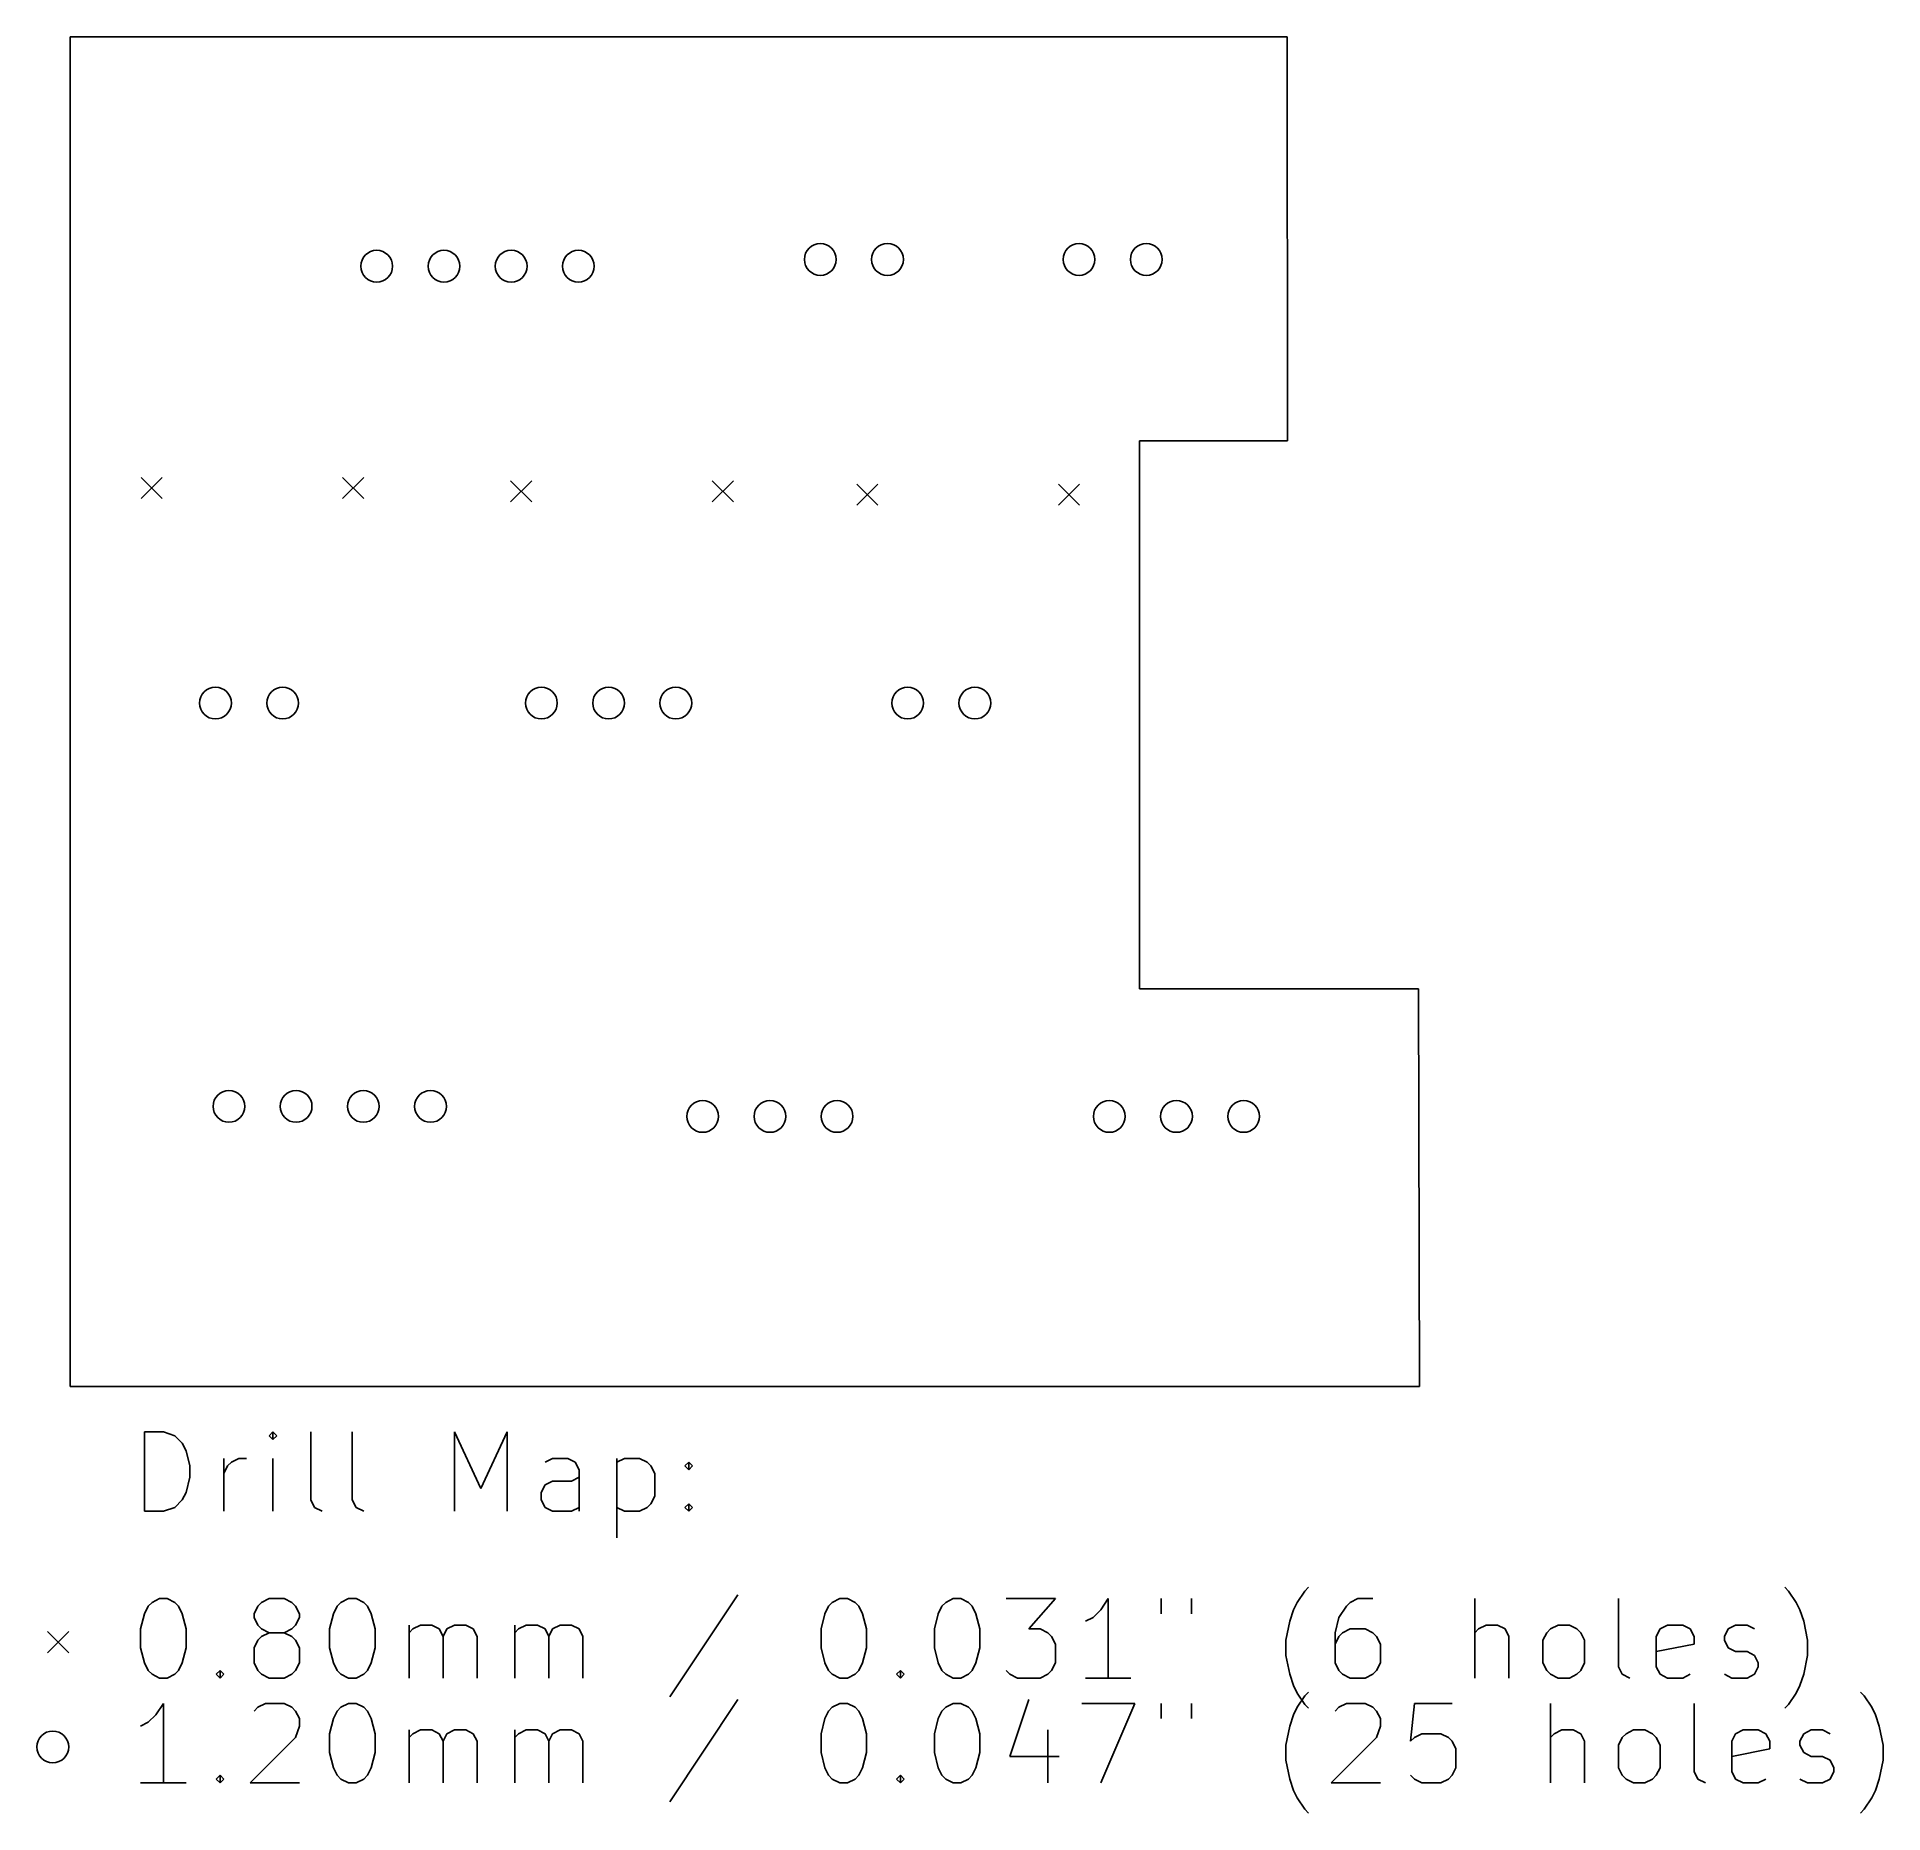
# Model space of a CAD drawing. Extents: x 95.7 to 165.5, y -164.1 to -97.
import ezdxf

# ---------------------------------------------------------------- set-up
doc = ezdxf.new("R2010")
doc.units = 0
doc.layers.add('BLACK', color=7, linetype='CONTINUOUS')

msp = doc.modelspace()

# ---------------------------------------------------------------- linework, layer by layer
at = {"layer": 'BLACK', "linetype": 'CONTINUOUS'}
for p, q in [((97, -148), (97, -97)), ((97, -97), (143, -97)), ((143, -97), (143.002, -112.268)), ((137.414, -112.268), (137.414, -128.905)), ((143.002, -112.268), (137.414, -112.268)), ((99.676, -113.646), (100.476, -114.446)), ((100.476, -113.646), (99.676, -114.446)), ((107.296, -113.646), (108.096, -114.446)), ((108.096, -113.646), (107.296, -114.446)), ((113.646, -113.773), (114.446, -114.573)), ((114.446, -113.773), (113.646, -114.573)), ((121.266, -113.773), (122.066, -114.573)), ((122.066, -113.773), (121.266, -114.573)), ((126.727, -113.9), (127.527, -114.7)), ((127.527, -113.9), (126.727, -114.7)), ((134.347, -113.9), (135.147, -114.7)), ((135.147, -113.9), (134.347, -114.7)), ((137.414, -128.905), (137.414, -132.969)), ((137.414, -132.969), (147.955, -132.969)), ((148, -148), (147.955, -132.969)), ((97, -148), (148, -148)), ((99.804, -152.717), (99.804, -149.717)), ((99.804, -149.717), (100.519, -149.717)), ((100.519, -149.717), (100.947, -149.86)), ((100.947, -149.86), (101.233, -150.146)), ((104.661, -149.717), (104.519, -149.86)), ((104.519, -149.86), (104.661, -150.003)), ((104.804, -149.86), (104.661, -149.717)), ((104.661, -149.717), (104.661, -150.003)), ((104.661, -150.003), (104.804, -149.86)), ((106.09, -152.289), (106.09, -149.717)), ((107.661, -152.289), (107.661, -149.717)), ((111.519, -152.717), (111.519, -149.717)), ((111.519, -149.717), (112.519, -151.86)), ((112.519, -151.86), (113.519, -149.717)), ((113.519, -149.717), (113.519, -152.717)), ((101.233, -150.146), (101.376, -150.431)), ((101.376, -150.431), (101.519, -151.003)), ((102.804, -152.717), (102.804, -150.717)), ((103.09, -150.86), (103.376, -150.717)), ((103.376, -150.717), (103.661, -150.717)), ((104.661, -152.717), (104.661, -150.717)), ((115.233, -150.717), (114.947, -150.86)), ((115.804, -150.717), (115.233, -150.717)), ((116.09, -150.86), (115.804, -150.717)), ((117.661, -150.717), (117.661, -153.717)), ((117.661, -150.86), (117.947, -150.717)), ((117.947, -150.717), (118.519, -150.717)), ((118.519, -150.717), (118.804, -150.86)), ((101.519, -151.003), (101.519, -151.431)), ((102.804, -151.289), (102.947, -151.003)), ((102.947, -151.003), (103.09, -150.86)), ((116.233, -151.146), (116.09, -150.86)), ((116.233, -152.717), (116.233, -151.146)), ((118.804, -150.86), (118.947, -151.003)), ((118.947, -151.003), (119.09, -151.289)), ((119.09, -151.289), (119.09, -152.146)), ((120.233, -151.003), (120.376, -150.86)), ((120.376, -151.146), (120.233, -151.003)), ((120.376, -150.86), (120.519, -151.003)), ((120.376, -150.86), (120.376, -151.146)), ((120.519, -151.003), (120.376, -151.146)), ((101.376, -152.003), (101.233, -152.289)), ((101.519, -151.431), (101.376, -152.003)), ((114.804, -152.003), (114.947, -151.717)), ((114.804, -152.289), (114.804, -152.003)), ((114.947, -151.717), (115.233, -151.574)), ((115.233, -151.574), (115.947, -151.574)), ((115.947, -151.574), (116.233, -151.431)), ((100.519, -152.717), (99.804, -152.717)), ((100.947, -152.574), (100.519, -152.717)), ((101.233, -152.289), (100.947, -152.574)), ((106.233, -152.574), (106.09, -152.289)), ((106.519, -152.717), (106.233, -152.574)), ((107.804, -152.574), (107.661, -152.289)), ((108.09, -152.717), (107.804, -152.574)), ((114.947, -152.574), (114.804, -152.289)), ((115.233, -152.717), (114.947, -152.574)), ((115.947, -152.717), (115.233, -152.717)), ((116.233, -152.574), (115.947, -152.717)), ((117.947, -152.717), (117.661, -152.574)), ((118.519, -152.717), (117.947, -152.717)), ((118.804, -152.574), (118.519, -152.717)), ((118.947, -152.431), (118.804, -152.574)), ((119.09, -152.146), (118.947, -152.431)), ((120.233, -152.574), (120.376, -152.431)), ((120.376, -152.717), (120.233, -152.574)), ((120.376, -152.431), (120.519, -152.574)), ((120.376, -152.431), (120.376, -152.717)), ((120.519, -152.574), (120.376, -152.717)), ((143.661, -155.731), (143.804, -155.589)), ((161.947, -155.731), (161.804, -155.589)), ((99.804, -156.589), (99.947, -156.303)), ((99.947, -156.303), (100.09, -156.16)), ((100.09, -156.16), (100.376, -156.017)), ((100.376, -156.017), (100.661, -156.017)), ((100.661, -156.017), (100.947, -156.16)), ((100.947, -156.16), (101.09, -156.303)), ((101.09, -156.303), (101.233, -156.589)), ((103.947, -156.589), (104.09, -156.303)), ((104.09, -156.303), (104.233, -156.16)), ((104.233, -156.16), (104.519, -156.017)), ((104.519, -156.017), (105.09, -156.017)), ((105.09, -156.017), (105.376, -156.16)), ((105.376, -156.16), (105.519, -156.303)), ((105.519, -156.303), (105.661, -156.589)), ((106.947, -156.589), (107.09, -156.303)), ((107.09, -156.303), (107.233, -156.16)), ((107.233, -156.16), (107.519, -156.017)), ((107.519, -156.017), (107.804, -156.017)), ((107.804, -156.017), (108.09, -156.16)), ((108.09, -156.16), (108.233, -156.303)), ((108.233, -156.303), (108.376, -156.589)), ((122.233, -155.874), (119.661, -159.731)), ((125.519, -156.589), (125.661, -156.303)), ((125.661, -156.303), (125.804, -156.16)), ((125.804, -156.16), (126.09, -156.017)), ((126.09, -156.017), (126.376, -156.017)), ((126.376, -156.017), (126.661, -156.16)), ((126.661, -156.16), (126.804, -156.303)), ((126.804, -156.303), (126.947, -156.589)), ((129.804, -156.589), (129.947, -156.303)), ((129.947, -156.303), (130.09, -156.16)), ((130.09, -156.16), (130.376, -156.017)), ((130.376, -156.017), (130.661, -156.017)), ((130.661, -156.017), (130.947, -156.16)), ((130.947, -156.16), (131.09, -156.303)), ((131.09, -156.303), (131.233, -156.589)), ((132.376, -156.017), (134.233, -156.017)), ((134.233, -156.017), (133.233, -157.16)), ((136.233, -156.017), (135.947, -156.446)), ((136.233, -159.017), (136.233, -156.017)), ((138.233, -156.017), (138.233, -156.589)), ((139.376, -156.017), (139.376, -156.589)), ((143.233, -156.446), (143.376, -156.16)), ((143.376, -156.16), (143.661, -155.731)), ((145.233, -156.303), (144.947, -156.731)), ((145.376, -156.16), (145.233, -156.303)), ((145.661, -156.017), (145.376, -156.16)), ((146.233, -156.017), (145.661, -156.017)), ((150.09, -159.017), (150.09, -156.017)), ((155.519, -158.589), (155.519, -156.017)), ((162.233, -156.16), (161.947, -155.731)), ((162.376, -156.446), (162.233, -156.16)), ((99.661, -157.16), (99.804, -156.589)), ((101.233, -156.589), (101.376, -157.16)), ((103.947, -156.731), (103.947, -156.589)), ((104.09, -157.017), (103.947, -156.731)), ((105.661, -156.731), (105.519, -157.017)), ((105.661, -156.589), (105.661, -156.731)), ((106.804, -157.16), (106.947, -156.589)), ((108.376, -156.589), (108.519, -157.16)), ((125.376, -157.16), (125.519, -156.589)), ((126.947, -156.589), (127.09, -157.16)), ((129.661, -157.16), (129.804, -156.589)), ((131.233, -156.589), (131.376, -157.16)), ((135.661, -156.731), (135.376, -156.874)), ((135.947, -156.446), (135.661, -156.731)), ((142.947, -157.589), (143.09, -156.874)), ((143.09, -156.874), (143.233, -156.446)), ((144.947, -156.731), (144.804, -157.303)), ((162.519, -156.874), (162.376, -156.446)), ((162.661, -157.589), (162.519, -156.874)), ((96.14, -157.26), (96.94, -158.06)), ((96.94, -157.26), (96.14, -158.06)), ((99.661, -157.874), (99.661, -157.16)), ((101.376, -157.16), (101.376, -157.874)), ((104.09, -157.589), (103.947, -157.874)), ((104.233, -157.16), (104.09, -157.017)), ((104.233, -157.446), (104.09, -157.589)), ((104.519, -157.303), (104.233, -157.16)), ((104.519, -157.303), (104.233, -157.446)), ((105.09, -157.303), (104.519, -157.303)), ((105.376, -157.16), (105.09, -157.303)), ((105.376, -157.446), (105.09, -157.303)), ((105.519, -157.017), (105.376, -157.16)), ((105.519, -157.589), (105.376, -157.446)), ((105.661, -157.874), (105.519, -157.589)), ((106.804, -157.874), (106.804, -157.16)), ((108.519, -157.16), (108.519, -157.874)), ((109.804, -159.017), (109.804, -157.017)), ((109.804, -157.303), (109.947, -157.16)), ((109.947, -157.16), (110.233, -157.017)), ((110.233, -157.017), (110.661, -157.017)), ((110.661, -157.017), (110.947, -157.16)), ((110.947, -157.16), (111.09, -157.446)), ((111.09, -157.446), (111.233, -157.16)), ((111.09, -157.446), (111.09, -159.017)), ((111.233, -157.16), (111.519, -157.017)), ((111.519, -157.017), (111.947, -157.017)), ((111.947, -157.017), (112.233, -157.16)), ((112.233, -157.16), (112.376, -157.446)), ((112.376, -157.446), (112.376, -159.017)), ((113.804, -159.017), (113.804, -157.017)), ((113.804, -157.303), (113.947, -157.16)), ((113.947, -157.16), (114.233, -157.017)), ((114.233, -157.017), (114.661, -157.017)), ((114.661, -157.017), (114.947, -157.16)), ((114.947, -157.16), (115.09, -157.446)), ((115.09, -157.446), (115.233, -157.16)), ((115.09, -157.446), (115.09, -159.017)), ((115.233, -157.16), (115.519, -157.017)), ((115.519, -157.017), (115.947, -157.017)), ((115.947, -157.017), (116.233, -157.16)), ((116.233, -157.16), (116.376, -157.446)), ((116.376, -157.446), (116.376, -159.017)), ((125.376, -157.874), (125.376, -157.16)), ((127.09, -157.16), (127.09, -157.874)), ((129.661, -157.874), (129.661, -157.16)), ((131.376, -157.16), (131.376, -157.874)), ((133.233, -157.16), (133.661, -157.16)), ((133.661, -157.16), (133.947, -157.303)), ((133.947, -157.303), (134.09, -157.446)), ((134.09, -157.446), (134.233, -157.731)), ((142.947, -158.16), (142.947, -157.589)), ((144.804, -157.303), (144.804, -158.446)), ((144.947, -157.446), (144.804, -157.731)), ((145.09, -157.303), (144.947, -157.446)), ((145.376, -157.16), (145.09, -157.303)), ((145.947, -157.16), (145.376, -157.16)), ((146.233, -157.303), (145.947, -157.16)), ((146.376, -157.446), (146.233, -157.303)), ((146.519, -157.731), (146.376, -157.446)), ((150.233, -157.16), (150.09, -157.303)), ((150.519, -157.017), (150.233, -157.16)), ((150.947, -157.017), (150.519, -157.017)), ((151.233, -157.16), (150.947, -157.017)), ((151.376, -157.446), (151.233, -157.16)), ((151.376, -159.017), (151.376, -157.446)), ((152.661, -157.589), (152.804, -157.303)), ((152.661, -158.446), (152.661, -157.589)), ((152.804, -157.303), (152.947, -157.16)), ((152.947, -157.16), (153.233, -157.017)), ((153.233, -157.017), (153.661, -157.017)), ((153.661, -157.017), (153.947, -157.16)), ((153.947, -157.16), (154.09, -157.303)), ((154.09, -157.303), (154.233, -157.589)), ((154.233, -157.589), (154.233, -158.446)), ((156.947, -157.446), (157.09, -157.16)), ((156.947, -158.589), (156.947, -157.446)), ((157.09, -157.16), (157.376, -157.017)), ((157.376, -157.017), (157.947, -157.017)), ((157.947, -157.017), (158.233, -157.16)), ((158.233, -157.16), (158.376, -157.446)), ((158.376, -157.446), (158.376, -157.731)), ((159.519, -157.446), (159.661, -157.16)), ((159.519, -157.589), (159.519, -157.446)), ((159.661, -157.874), (159.519, -157.589)), ((159.661, -157.16), (159.947, -157.017)), ((159.947, -157.017), (160.376, -157.017)), ((160.376, -157.017), (160.661, -157.16)), ((162.661, -158.16), (162.661, -157.589)), ((99.804, -158.446), (99.661, -157.874)), ((101.376, -157.874), (101.233, -158.446)), ((103.947, -157.874), (103.947, -158.446)), ((105.661, -158.446), (105.661, -157.874)), ((106.947, -158.446), (106.804, -157.874)), ((108.519, -157.874), (108.376, -158.446)), ((125.519, -158.446), (125.376, -157.874)), ((127.09, -157.874), (126.947, -158.446)), ((129.804, -158.446), (129.661, -157.874)), ((131.376, -157.874), (131.233, -158.446)), ((134.233, -157.731), (134.233, -158.446)), ((143.09, -158.874), (142.947, -158.16)), ((146.519, -158.446), (146.519, -157.731)), ((158.376, -157.731), (156.947, -158.017)), ((159.947, -158.017), (159.661, -157.874)), ((160.376, -158.017), (159.947, -158.017)), ((160.661, -158.16), (160.376, -158.017)), ((160.804, -158.446), (160.661, -158.16)), ((162.519, -158.874), (162.661, -158.16)), ((99.947, -158.731), (99.804, -158.446)), ((100.09, -158.874), (99.947, -158.731)), ((100.376, -159.017), (100.09, -158.874)), ((100.661, -159.017), (100.376, -159.017)), ((100.947, -158.874), (100.661, -159.017)), ((101.09, -158.731), (100.947, -158.874)), ((101.233, -158.446), (101.09, -158.731)), ((102.519, -158.874), (102.661, -158.731)), ((102.661, -159.017), (102.519, -158.874)), ((102.661, -158.731), (102.804, -158.874)), ((102.661, -158.731), (102.661, -159.017)), ((102.804, -158.874), (102.661, -159.017)), ((103.947, -158.446), (104.09, -158.731)), ((104.09, -158.731), (104.233, -158.874)), ((104.233, -158.874), (104.519, -159.017)), ((104.519, -159.017), (105.09, -159.017)), ((105.09, -159.017), (105.376, -158.874)), ((105.376, -158.874), (105.519, -158.731)), ((105.519, -158.731), (105.661, -158.446)), ((107.09, -158.731), (106.947, -158.446)), ((107.233, -158.874), (107.09, -158.731)), ((107.519, -159.017), (107.233, -158.874)), ((107.804, -159.017), (107.519, -159.017)), ((108.09, -158.874), (107.804, -159.017)), ((108.233, -158.731), (108.09, -158.874)), ((108.376, -158.446), (108.233, -158.731)), ((125.661, -158.731), (125.519, -158.446)), ((125.804, -158.874), (125.661, -158.731)), ((126.09, -159.017), (125.804, -158.874)), ((126.376, -159.017), (126.09, -159.017)), ((126.661, -158.874), (126.376, -159.017)), ((126.804, -158.731), (126.661, -158.874)), ((126.947, -158.446), (126.804, -158.731)), ((128.233, -158.874), (128.376, -158.731)), ((128.376, -159.017), (128.233, -158.874)), ((128.376, -158.731), (128.519, -158.874)), ((128.376, -158.731), (128.376, -159.017)), ((128.519, -158.874), (128.376, -159.017)), ((129.947, -158.731), (129.804, -158.446)), ((130.09, -158.874), (129.947, -158.731)), ((130.376, -159.017), (130.09, -158.874)), ((130.661, -159.017), (130.376, -159.017)), ((130.947, -158.874), (130.661, -159.017)), ((131.09, -158.731), (130.947, -158.874)), ((131.233, -158.446), (131.09, -158.731)), ((132.519, -158.874), (132.376, -158.731)), ((132.804, -159.017), (132.519, -158.874)), ((133.661, -159.017), (132.804, -159.017)), ((133.947, -158.874), (133.661, -159.017)), ((134.09, -158.731), (133.947, -158.874)), ((134.233, -158.446), (134.09, -158.731)), ((137.09, -159.017), (135.376, -159.017)), ((143.233, -159.303), (143.09, -158.874)), ((144.804, -158.446), (144.947, -158.731)), ((144.947, -158.731), (145.09, -158.874)), ((145.09, -158.874), (145.376, -159.017)), ((145.376, -159.017), (145.947, -159.017)), ((145.947, -159.017), (146.233, -158.874)), ((146.233, -158.874), (146.376, -158.731)), ((146.376, -158.731), (146.519, -158.446)), ((152.804, -158.731), (152.661, -158.446)), ((152.947, -158.874), (152.804, -158.731)), ((153.233, -159.017), (152.947, -158.874)), ((153.661, -159.017), (153.233, -159.017)), ((153.947, -158.874), (153.661, -159.017)), ((154.09, -158.731), (153.947, -158.874)), ((154.233, -158.446), (154.09, -158.731)), ((155.661, -158.874), (155.519, -158.589)), ((155.947, -159.017), (155.661, -158.874)), ((157.09, -158.874), (156.947, -158.589)), ((157.376, -159.017), (157.09, -158.874)), ((157.947, -159.017), (157.376, -159.017)), ((158.233, -158.874), (157.947, -159.017)), ((159.519, -158.874), (159.804, -159.017)), ((159.804, -159.017), (160.376, -159.017)), ((160.376, -159.017), (160.661, -158.874)), ((160.661, -158.874), (160.804, -158.589)), ((160.804, -158.589), (160.804, -158.446)), ((162.376, -159.303), (162.519, -158.874)), ((143.376, -159.589), (143.233, -159.303)), ((143.661, -160.017), (143.376, -159.589)), ((143.376, -160.12), (143.661, -159.691)), ((143.661, -159.691), (143.804, -159.549)), ((161.947, -160.017), (162.233, -159.589)), ((162.233, -159.589), (162.376, -159.303)), ((164.804, -159.691), (164.661, -159.549)), ((165.09, -160.12), (164.804, -159.691)), ((100.233, -160.406), (99.947, -160.691)), ((100.519, -159.977), (100.233, -160.406)), ((100.519, -162.977), (100.519, -159.977)), ((103.947, -160.263), (104.09, -160.12)), ((104.09, -160.12), (104.376, -159.977)), ((104.376, -159.977), (105.09, -159.977)), ((105.09, -159.977), (105.376, -160.12)), ((105.376, -160.12), (105.519, -160.263)), ((105.519, -160.263), (105.661, -160.549)), ((106.947, -160.549), (107.09, -160.263)), ((107.09, -160.263), (107.233, -160.12)), ((107.233, -160.12), (107.519, -159.977)), ((107.519, -159.977), (107.804, -159.977)), ((107.804, -159.977), (108.09, -160.12)), ((108.09, -160.12), (108.233, -160.263)), ((108.233, -160.263), (108.376, -160.549)), ((122.233, -159.834), (119.661, -163.691)), ((125.519, -160.549), (125.661, -160.263)), ((125.661, -160.263), (125.804, -160.12)), ((125.804, -160.12), (126.09, -159.977)), ((126.09, -159.977), (126.376, -159.977)), ((126.376, -159.977), (126.661, -160.12)), ((126.661, -160.12), (126.804, -160.263)), ((126.804, -160.263), (126.947, -160.549)), ((129.804, -160.549), (129.947, -160.263)), ((129.947, -160.263), (130.09, -160.12)), ((130.09, -160.12), (130.376, -159.977)), ((130.376, -159.977), (130.661, -159.977)), ((130.661, -159.977), (130.947, -160.12)), ((130.947, -160.12), (131.09, -160.263)), ((131.09, -160.263), (131.233, -160.549)), ((133.233, -159.834), (132.519, -161.977)), ((135.233, -159.977), (137.233, -159.977)), ((137.233, -159.977), (135.947, -162.977)), ((138.233, -159.977), (138.233, -160.549)), ((139.376, -159.977), (139.376, -160.549)), ((143.09, -160.834), (143.233, -160.406)), ((143.233, -160.406), (143.376, -160.12)), ((143.804, -160.16), (143.661, -160.017)), ((144.804, -160.263), (144.947, -160.12)), ((144.947, -160.12), (145.233, -159.977)), ((145.233, -159.977), (145.947, -159.977)), ((145.947, -159.977), (146.233, -160.12)), ((146.233, -160.12), (146.376, -160.263)), ((146.376, -160.263), (146.519, -160.549)), ((147.804, -159.977), (147.661, -161.406)), ((149.233, -159.977), (147.804, -159.977)), ((152.947, -162.977), (152.947, -159.977)), ((158.376, -162.549), (158.376, -159.977)), ((161.804, -160.16), (161.947, -160.017)), ((165.233, -160.406), (165.09, -160.12)), ((165.376, -160.834), (165.233, -160.406)), ((99.947, -160.691), (99.661, -160.834)), ((105.661, -160.834), (105.519, -161.263)), ((105.661, -160.549), (105.661, -160.834)), ((106.804, -161.12), (106.947, -160.549)), ((106.804, -161.834), (106.804, -161.12)), ((108.376, -160.549), (108.519, -161.12)), ((108.519, -161.12), (108.519, -161.834)), ((109.804, -162.977), (109.804, -160.977)), ((109.804, -161.263), (109.947, -161.12)), ((109.947, -161.12), (110.233, -160.977)), ((110.233, -160.977), (110.661, -160.977)), ((110.661, -160.977), (110.947, -161.12)), ((110.947, -161.12), (111.09, -161.406)), ((111.09, -161.406), (111.233, -161.12)), ((111.233, -161.12), (111.519, -160.977)), ((111.519, -160.977), (111.947, -160.977)), ((111.947, -160.977), (112.233, -161.12)), ((112.233, -161.12), (112.376, -161.406)), ((113.804, -162.977), (113.804, -160.977)), ((113.804, -161.263), (113.947, -161.12)), ((113.947, -161.12), (114.233, -160.977)), ((114.233, -160.977), (114.661, -160.977)), ((114.661, -160.977), (114.947, -161.12)), ((114.947, -161.12), (115.09, -161.406)), ((115.09, -161.406), (115.233, -161.12)), ((115.233, -161.12), (115.519, -160.977)), ((115.519, -160.977), (115.947, -160.977)), ((115.947, -160.977), (116.233, -161.12)), ((116.233, -161.12), (116.376, -161.406)), ((125.376, -161.12), (125.519, -160.549)), ((125.376, -161.834), (125.376, -161.12)), ((126.947, -160.549), (127.09, -161.12)), ((127.09, -161.12), (127.09, -161.834)), ((129.661, -161.12), (129.804, -160.549)), ((129.661, -161.834), (129.661, -161.12)), ((131.233, -160.549), (131.376, -161.12)), ((131.376, -161.12), (131.376, -161.834)), ((133.947, -160.977), (133.947, -162.977)), ((142.947, -161.549), (143.09, -160.834)), ((146.519, -160.834), (146.376, -161.263)), ((146.519, -160.549), (146.519, -160.834)), ((147.804, -161.263), (148.09, -161.12)), ((148.09, -161.12), (148.804, -161.12)), ((148.804, -161.12), (149.09, -161.263)), ((153.09, -161.12), (152.947, -161.263)), ((153.376, -160.977), (153.09, -161.12)), ((153.804, -160.977), (153.376, -160.977)), ((154.09, -161.12), (153.804, -160.977)), ((154.233, -161.406), (154.09, -161.12)), ((155.661, -161.263), (155.804, -161.12)), ((155.804, -161.12), (156.09, -160.977)), ((156.09, -160.977), (156.519, -160.977)), ((156.519, -160.977), (156.804, -161.12)), ((156.804, -161.12), (156.947, -161.263)), ((159.804, -161.406), (159.947, -161.12)), ((159.947, -161.12), (160.233, -160.977)), ((160.233, -160.977), (160.804, -160.977)), ((160.804, -160.977), (161.09, -161.12)), ((161.09, -161.12), (161.233, -161.406)), ((162.376, -161.406), (162.519, -161.12)), ((162.519, -161.12), (162.804, -160.977)), ((162.804, -160.977), (163.233, -160.977)), ((163.233, -160.977), (163.519, -161.12)), ((165.519, -161.549), (165.376, -160.834)), ((105.519, -161.263), (103.804, -162.977)), ((106.947, -162.406), (106.804, -161.834)), ((108.519, -161.834), (108.376, -162.406)), ((111.09, -161.406), (111.09, -162.977)), ((112.376, -161.406), (112.376, -162.977)), ((115.09, -161.406), (115.09, -162.977)), ((116.376, -161.406), (116.376, -162.977)), ((125.519, -162.406), (125.376, -161.834)), ((127.09, -161.834), (126.947, -162.406)), ((129.804, -162.406), (129.661, -161.834)), ((131.376, -161.834), (131.233, -162.406)), ((142.947, -162.12), (142.947, -161.549)), ((146.376, -161.263), (144.661, -162.977)), ((147.661, -161.406), (147.804, -161.263)), ((149.09, -161.263), (149.233, -161.406)), ((149.233, -161.406), (149.376, -161.691)), ((149.376, -161.691), (149.376, -162.406)), ((154.233, -162.977), (154.233, -161.406)), ((155.519, -161.549), (155.661, -161.263)), ((155.519, -162.406), (155.519, -161.549)), ((156.947, -161.263), (157.09, -161.549)), ((157.09, -161.549), (157.09, -162.406)), ((159.804, -162.549), (159.804, -161.406)), ((161.233, -161.691), (159.804, -161.977)), ((161.233, -161.406), (161.233, -161.691)), ((162.376, -161.549), (162.376, -161.406)), ((162.519, -161.834), (162.376, -161.549)), ((162.804, -161.977), (162.519, -161.834)), ((165.519, -162.12), (165.519, -161.549)), ((107.09, -162.691), (106.947, -162.406)), ((108.376, -162.406), (108.233, -162.691)), ((125.661, -162.691), (125.519, -162.406)), ((126.947, -162.406), (126.804, -162.691)), ((129.947, -162.691), (129.804, -162.406)), ((131.233, -162.406), (131.09, -162.691)), ((132.519, -161.977), (134.376, -161.977)), ((143.09, -162.834), (142.947, -162.12)), ((149.376, -162.406), (149.233, -162.691)), ((155.661, -162.691), (155.519, -162.406)), ((157.09, -162.406), (156.947, -162.691)), ((158.519, -162.834), (158.376, -162.549)), ((159.947, -162.834), (159.804, -162.549)), ((163.233, -161.977), (162.804, -161.977)), ((163.519, -162.12), (163.233, -161.977)), ((163.661, -162.406), (163.519, -162.12)), ((163.519, -162.834), (163.661, -162.549)), ((163.661, -162.549), (163.661, -162.406)), ((165.376, -162.834), (165.519, -162.12)), ((101.376, -162.977), (99.661, -162.977)), ((102.519, -162.834), (102.661, -162.691)), ((102.661, -162.977), (102.519, -162.834)), ((102.661, -162.691), (102.804, -162.834)), ((102.661, -162.691), (102.661, -162.977)), ((102.804, -162.834), (102.661, -162.977)), ((103.804, -162.977), (105.661, -162.977)), ((107.233, -162.834), (107.09, -162.691)), ((107.519, -162.977), (107.233, -162.834)), ((107.804, -162.977), (107.519, -162.977)), ((108.09, -162.834), (107.804, -162.977)), ((108.233, -162.691), (108.09, -162.834)), ((125.804, -162.834), (125.661, -162.691)), ((126.09, -162.977), (125.804, -162.834)), ((126.376, -162.977), (126.09, -162.977)), ((126.661, -162.834), (126.376, -162.977)), ((126.804, -162.691), (126.661, -162.834)), ((128.233, -162.834), (128.376, -162.691)), ((128.376, -162.977), (128.233, -162.834)), ((128.376, -162.691), (128.519, -162.834)), ((128.376, -162.691), (128.376, -162.977)), ((128.519, -162.834), (128.376, -162.977)), ((130.09, -162.834), (129.947, -162.691)), ((130.376, -162.977), (130.09, -162.834)), ((130.661, -162.977), (130.376, -162.977)), ((130.947, -162.834), (130.661, -162.977)), ((131.09, -162.691), (130.947, -162.834)), ((143.233, -163.263), (143.09, -162.834)), ((143.376, -163.549), (143.233, -163.263)), ((144.661, -162.977), (146.519, -162.977)), ((147.804, -162.834), (147.661, -162.691)), ((148.09, -162.977), (147.804, -162.834)), ((148.804, -162.977), (148.09, -162.977)), ((149.09, -162.834), (148.804, -162.977)), ((149.233, -162.691), (149.09, -162.834)), ((155.804, -162.834), (155.661, -162.691)), ((156.09, -162.977), (155.804, -162.834)), ((156.519, -162.977), (156.09, -162.977)), ((156.804, -162.834), (156.519, -162.977)), ((156.947, -162.691), (156.804, -162.834)), ((158.804, -162.977), (158.519, -162.834)), ((160.233, -162.977), (159.947, -162.834)), ((160.804, -162.977), (160.233, -162.977)), ((161.09, -162.834), (160.804, -162.977)), ((162.376, -162.834), (162.661, -162.977)), ((162.661, -162.977), (163.233, -162.977)), ((163.233, -162.977), (163.519, -162.834)), ((165.09, -163.549), (165.233, -163.263)), ((165.233, -163.263), (165.376, -162.834)), ((143.661, -163.977), (143.376, -163.549)), ((143.804, -164.12), (143.661, -163.977)), ((164.661, -164.12), (164.804, -163.977)), ((164.804, -163.977), (165.09, -163.549))]:
    msp.add_line(p, q, dxfattribs=at)
at = {"layer": 'BLACK'}
for centre in [(108.585, -105.664), (111.125, -105.664), (113.665, -105.664), (116.205, -105.664), (125.349, -105.41), (127.889, -105.41), (135.128, -105.41), (137.668, -105.41), (102.489, -122.174), (105.029, -122.174), (114.808, -122.174), (117.348, -122.174), (119.888, -122.174), (128.651, -122.174), (131.191, -122.174), (102.997, -137.414), (105.537, -137.414), (108.077, -137.414), (110.617, -137.414), (120.904, -137.795), (123.444, -137.795), (125.984, -137.795), (136.271, -137.795), (138.811, -137.795), (141.351, -137.795), (96.34, -161.62)]:
    msp.add_circle(centre, 0.6, dxfattribs=at)

doc.saveas('drawing.dxf')
